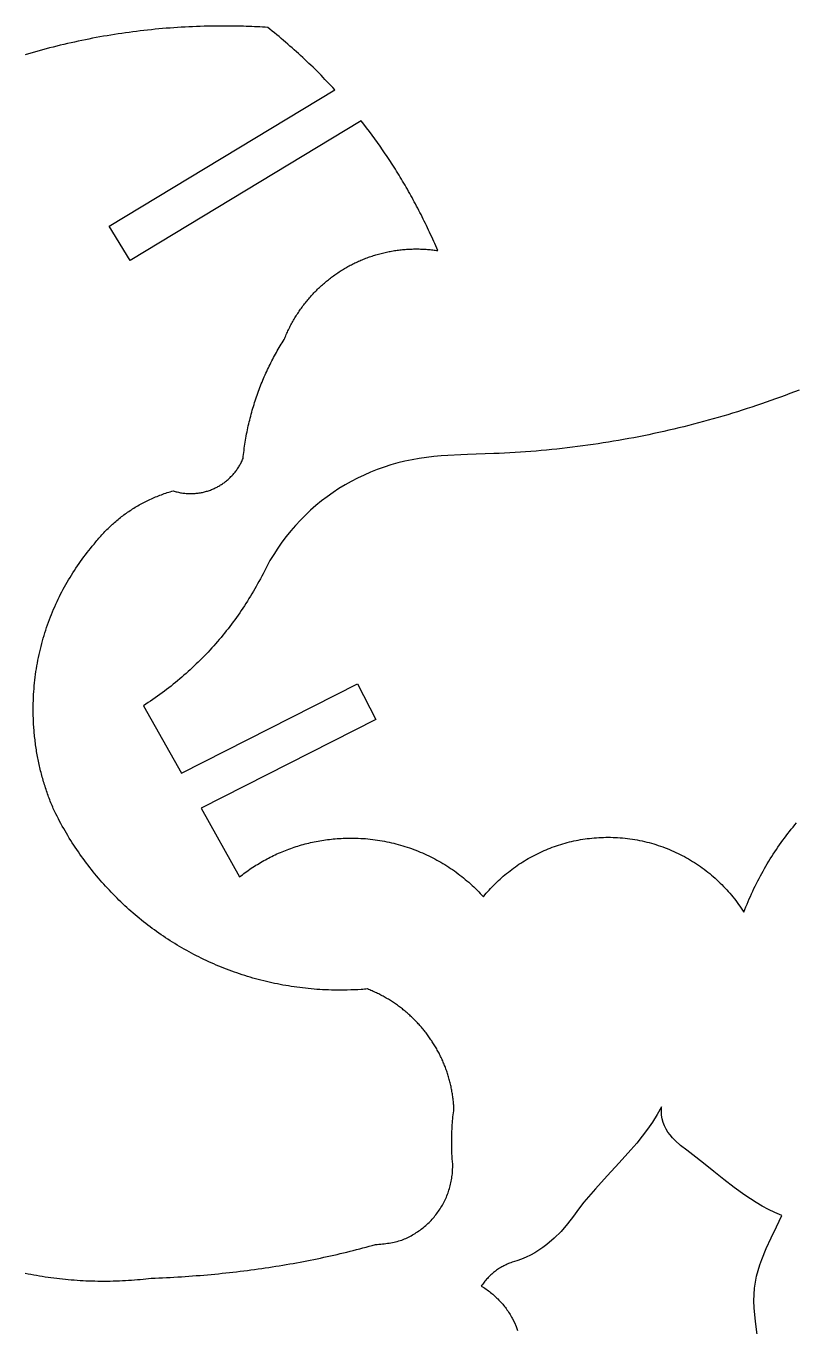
# Model space of a CAD drawing. Extents: x 205 to 567, y 321 to 897.
# Drawn here: x 307.2 to 366.1, y 683.7 to 783.2 of the extents above; entities that cross this region are included whole.
import ezdxf

# ---------------------------------------------------------------- set-up
doc = ezdxf.new("R2010")
doc.units = 0
doc.layers.add('Default_Layer', color=1, linetype='CONTINUOUS')

msp = doc.modelspace()

# ---------------------------------------------------------------- linework, layer by layer
at = {"layer": 'Default_Layer'}
for points in [[(307.176, 687.835), (307.391, 687.792), (307.606, 687.75), (307.823, 687.71), (308.04, 687.672), (308.257, 687.635), (308.475, 687.599), (308.694, 687.565), (308.914, 687.533), (309.134, 687.502), (309.354, 687.473), (309.576, 687.446), (309.797, 687.42), (310.02, 687.396), (310.242, 687.373), (310.466, 687.352), (310.69, 687.332), (310.914, 687.315), (311.139, 687.299), (311.365, 687.284), (311.591, 687.271), (311.817, 687.26), (312.044, 687.251), (312.271, 687.243), (312.499, 687.237), (312.727, 687.233), (312.956, 687.23), (313.185, 687.229), (313.424, 687.23), (313.663, 687.233), (313.901, 687.238), (314.138, 687.244), (314.374, 687.252), (314.608, 687.262), (314.84, 687.274), (315.071, 687.288), (315.299, 687.303), (315.525, 687.319), (315.748, 687.338), (315.968, 687.358), (316.185, 687.379), (316.398, 687.402), (316.608, 687.426), (316.815, 687.452), (317.104, 687.463), (317.394, 687.474), (317.682, 687.486), (317.971, 687.5), (318.258, 687.514), (318.546, 687.53), (318.832, 687.546), (319.119, 687.564), (319.404, 687.582), (319.689, 687.602), (319.974, 687.622), (320.258, 687.644), (320.541, 687.667), (320.824, 687.69), (321.107, 687.715), (321.388, 687.74), (321.669, 687.767), (321.949, 687.794), (322.229, 687.822), (322.508, 687.852), (322.787, 687.882), (323.064, 687.913), (323.341, 687.946), (323.617, 687.979), (323.893, 688.013), (324.168, 688.048), (324.442, 688.084), (324.715, 688.121), (324.988, 688.159), (325.26, 688.197), (325.531, 688.237), (325.801, 688.277), (326.07, 688.319), (326.339, 688.361), (326.607, 688.404), (326.874, 688.449), (327.14, 688.494), (327.405, 688.539), (327.669, 688.586), (327.933, 688.634), (328.195, 688.682), (328.457, 688.732), (328.718, 688.782), (328.978, 688.833), (329.237, 688.885), (329.494, 688.937), (329.751, 688.991), (330.007, 689.045), (330.263, 689.1), (330.517, 689.156), (330.77, 689.213), (331.022, 689.271), (331.273, 689.329), (331.523, 689.389), (331.771, 689.449), (332.019, 689.509), (332.266, 689.571), (332.512, 689.633), (332.756, 689.697), (333, 689.761), (333.242, 689.825), (333.483, 689.891), (333.723, 689.957), (333.962, 690.024), (334.099, 690.032), (334.234, 690.042), (334.368, 690.054), (334.501, 690.067), (334.632, 690.083), (334.762, 690.1), (334.891, 690.119), (335.018, 690.14), (335.144, 690.162), (335.267, 690.186), (335.389, 690.211), (335.51, 690.238), (335.628, 690.267), (335.744, 690.297), (335.858, 690.329), (335.971, 690.362), (336.078, 690.405), (336.184, 690.449), (336.29, 690.496), (336.394, 690.545), (336.497, 690.595), (336.599, 690.647), (336.7, 690.701), (336.8, 690.757), (336.898, 690.815), (336.995, 690.874), (337.091, 690.935), (337.186, 690.997), (337.28, 691.062), (337.372, 691.128), (337.463, 691.195), (337.552, 691.264), (337.641, 691.335), (337.727, 691.407), (337.813, 691.481), (337.897, 691.556), (337.98, 691.633), (338.061, 691.711), (338.14, 691.79), (338.218, 691.871), (338.295, 691.954), (338.37, 692.038), (338.444, 692.123), (338.516, 692.209), (338.586, 692.297), (338.655, 692.386), (338.722, 692.477), (338.787, 692.568), (338.851, 692.661), (338.913, 692.755), (338.973, 692.85), (339.031, 692.947), (339.088, 693.044), (339.143, 693.143), (339.196, 693.243), (339.248, 693.344), (339.297, 693.446), (339.345, 693.549), (339.39, 693.652), (339.434, 693.757), (339.476, 693.863), (339.516, 693.97), (339.554, 694.078), (339.59, 694.187), (339.624, 694.296), (339.656, 694.407), (339.685, 694.518), (339.713, 694.63), (339.739, 694.743), (339.762, 694.857), (339.784, 694.972), (339.803, 695.087), (339.82, 695.203), (339.835, 695.319), (339.847, 695.437), (339.858, 695.555), (339.866, 695.673), (339.871, 695.793), (339.875, 695.912), (339.876, 696.033), (339.876, 696.108), (339.874, 696.178), (339.857, 696.371), (339.841, 696.571), (339.828, 696.777), (339.816, 696.989), (339.807, 697.204), (339.801, 697.422), (339.797, 697.643), (339.796, 697.866), (339.797, 698.032), (339.799, 698.197), (339.802, 698.362), (339.807, 698.526), (339.814, 698.69), (339.822, 698.852), (339.831, 699.012), (339.841, 699.172), (339.853, 699.33), (339.866, 699.486), (339.881, 699.64), (339.896, 699.792), (339.913, 699.943), (339.931, 700.091), (339.95, 700.236), (339.97, 700.379), (339.965, 700.477), (339.959, 700.575), (339.953, 700.672), (339.945, 700.769), (339.936, 700.866), (339.927, 700.963), (339.916, 701.06), (339.905, 701.156), (339.893, 701.252), (339.88, 701.347), (339.866, 701.442), (339.852, 701.538), (339.836, 701.632), (339.82, 701.727), (339.803, 701.821), (339.784, 701.915), (339.766, 702.008), (339.746, 702.101), (339.725, 702.194), (339.704, 702.287), (339.682, 702.379), (339.659, 702.471), (339.635, 702.563), (339.61, 702.654), (339.584, 702.745), (339.558, 702.836), (339.531, 702.926), (339.503, 703.016), (339.475, 703.105), (339.445, 703.194), (339.415, 703.283), (339.384, 703.372), (339.352, 703.46), (339.319, 703.548), (339.286, 703.635), (339.252, 703.722), (339.217, 703.808), (339.181, 703.895), (339.145, 703.98), (339.108, 704.066), (339.07, 704.151), (339.031, 704.235), (338.992, 704.32), (338.952, 704.403), (338.911, 704.487), (338.869, 704.57), (338.827, 704.652), (338.784, 704.734), (338.74, 704.816), (338.696, 704.897), (338.651, 704.978), (338.605, 705.058), (338.558, 705.138), (338.511, 705.217), (338.463, 705.296), (338.415, 705.375), (338.365, 705.453), (338.315, 705.531), (338.265, 705.608), (338.213, 705.684), (338.161, 705.76), (338.109, 705.836), (338.055, 705.911), (338.001, 705.986), (337.947, 706.06), (337.892, 706.134), (337.836, 706.207), (337.779, 706.28), (337.722, 706.352), (337.664, 706.423), (337.605, 706.495), (337.546, 706.565), (337.487, 706.635), (337.426, 706.705), (337.365, 706.774), (337.304, 706.842), (337.242, 706.91), (337.179, 706.978), (337.115, 707.044), (337.051, 707.111), (336.987, 707.176), (336.922, 707.242), (336.856, 707.306), (336.79, 707.37), (336.723, 707.434), (336.655, 707.497), (336.587, 707.559), (336.519, 707.62), (336.449, 707.682), (336.38, 707.742), (336.309, 707.802), (336.239, 707.861), (336.167, 707.92), (336.095, 707.978), (336.023, 708.036), (335.95, 708.093), (335.876, 708.149), (335.802, 708.204), (335.728, 708.259), (335.653, 708.314), (335.577, 708.368), (335.501, 708.421), (335.425, 708.473), (335.347, 708.525), (335.27, 708.576), (335.192, 708.626), (335.113, 708.676), (335.034, 708.725), (334.954, 708.774), (334.874, 708.822), (334.794, 708.869), (334.713, 708.915), (334.631, 708.961), (334.549, 709.006), (334.467, 709.051), (334.384, 709.094), (334.301, 709.137), (334.217, 709.18), (334.133, 709.221), (334.048, 709.262), (333.963, 709.302), (333.878, 709.342), (333.792, 709.38), (333.706, 709.418), (333.619, 709.456), (333.532, 709.492), (333.444, 709.528), (333.356, 709.563), (333.237, 709.552), (333.116, 709.542), (332.992, 709.533), (332.867, 709.524), (332.611, 709.509), (332.348, 709.496), (332.081, 709.486), (331.809, 709.478), (331.535, 709.474), (331.397, 709.473), (331.258, 709.472), (331.035, 709.473), (330.812, 709.476), (330.589, 709.481), (330.367, 709.488), (330.145, 709.497), (329.924, 709.508), (329.703, 709.521), (329.483, 709.536), (329.263, 709.553), (329.044, 709.572), (328.826, 709.593), (328.608, 709.615), (328.391, 709.64), (328.174, 709.666), (327.958, 709.695), (327.742, 709.725), (327.527, 709.757), (327.313, 709.792), (327.099, 709.827), (326.886, 709.865), (326.673, 709.905), (326.462, 709.947), (326.25, 709.99), (326.04, 710.035), (325.83, 710.082), (325.621, 710.131), (325.413, 710.182), (325.205, 710.234), (324.998, 710.288), (324.792, 710.344), (324.586, 710.402), (324.381, 710.462), (324.177, 710.523), (323.974, 710.586), (323.771, 710.651), (323.569, 710.717), (323.368, 710.786), (323.168, 710.856), (322.968, 710.927), (322.77, 711.001), (322.572, 711.076), (322.375, 711.153), (322.178, 711.231), (321.983, 711.311), (321.789, 711.393), (321.595, 711.476), (321.402, 711.561), (321.21, 711.648), (321.019, 711.736), (320.829, 711.826), (320.639, 711.918), (320.451, 712.011), (320.263, 712.106), (320.077, 712.202), (319.891, 712.3), (319.706, 712.4), (319.523, 712.501), (319.34, 712.603), (319.158, 712.707), (318.977, 712.813), (318.797, 712.92), (318.618, 713.029), (318.44, 713.139), (318.263, 713.251), (318.087, 713.364), (317.912, 713.479), (317.739, 713.595), (317.566, 713.713), (317.394, 713.832), (317.223, 713.952), (317.054, 714.074), (316.885, 714.198), (316.717, 714.323), (316.551, 714.449), (316.386, 714.577), (316.221, 714.706), (316.058, 714.836), (315.896, 714.968), (315.735, 715.102), (315.576, 715.236), (315.417, 715.372), (315.26, 715.51), (315.103, 715.648), (314.948, 715.788), (314.794, 715.93), (314.642, 716.073), (314.49, 716.217), (314.34, 716.362), (314.191, 716.509), (314.043, 716.656), (313.896, 716.806), (313.751, 716.956), (313.606, 717.108), (313.464, 717.261), (313.322, 717.415), (313.182, 717.571), (313.042, 717.727), (312.905, 717.885), (312.768, 718.044), (312.633, 718.205), (312.499, 718.366), (312.366, 718.529), (312.235, 718.693), (312.105, 718.858), (311.977, 719.024), (311.85, 719.192), (311.724, 719.36), (311.599, 719.53), (311.476, 719.701), (311.355, 719.873), (311.234, 720.046), (311.115, 720.22), (310.998, 720.396), (310.882, 720.572), (310.767, 720.75), (310.654, 720.928), (310.543, 721.108), (310.432, 721.288), (310.324, 721.47), (310.216, 721.653), (310.11, 721.837), (310.006, 722.022), (309.903, 722.208), (309.802, 722.394), (309.702, 722.582), (309.604, 722.771), (309.507, 722.961), (309.412, 723.152), (309.364, 723.26), (309.317, 723.368), (309.27, 723.477), (309.224, 723.587), (309.178, 723.697), (309.133, 723.808), (309.089, 723.919), (309.046, 724.031), (309.003, 724.143), (308.961, 724.255), (308.919, 724.369), (308.878, 724.482), (308.838, 724.597), (308.798, 724.711), (308.76, 724.827), (308.722, 724.942), (308.684, 725.059), (308.647, 725.175), (308.611, 725.292), (308.576, 725.41), (308.541, 725.528), (308.507, 725.646), (308.474, 725.765), (308.442, 725.885), (308.41, 726.004), (308.379, 726.125), (308.349, 726.245), (308.319, 726.366), (308.29, 726.488), (308.262, 726.609), (308.235, 726.732), (308.208, 726.854), (308.183, 726.977), (308.158, 727.101), (308.133, 727.224), (308.11, 727.349), (308.087, 727.473), (308.065, 727.598), (308.044, 727.723), (308.024, 727.849), (308.004, 727.974), (307.985, 728.101), (307.967, 728.227), (307.95, 728.354), (307.933, 728.481), (307.918, 728.609), (307.903, 728.737), (307.889, 728.865), (307.876, 728.993), (307.863, 729.122), (307.852, 729.251), (307.841, 729.38), (307.831, 729.509), (307.822, 729.639), (307.814, 729.769), (307.807, 729.9), (307.8, 730.03), (307.795, 730.161), (307.79, 730.292), (307.786, 730.423), (307.783, 730.555), (307.781, 730.686), (307.779, 730.818), (307.779, 730.951), (307.78, 731.177), (307.784, 731.402), (307.79, 731.627), (307.799, 731.851), (307.811, 732.075), (307.825, 732.298), (307.841, 732.52), (307.86, 732.742), (307.882, 732.962), (307.906, 733.183), (307.932, 733.402), (307.961, 733.62), (307.992, 733.838), (308.025, 734.055), (308.061, 734.271), (308.1, 734.487), (308.14, 734.701), (308.183, 734.915), (308.228, 735.128), (308.276, 735.34), (308.326, 735.551), (308.378, 735.761), (308.433, 735.97), (308.489, 736.178), (308.548, 736.386), (308.609, 736.592), (308.673, 736.797), (308.738, 737.002), (308.806, 737.205), (308.876, 737.408), (308.948, 737.609), (309.022, 737.809), (309.098, 738.008), (309.177, 738.206), (309.257, 738.403), (309.34, 738.599), (309.424, 738.794), (309.511, 738.988), (309.6, 739.18), (309.691, 739.372), (309.783, 739.562), (309.878, 739.751), (309.975, 739.938), (310.073, 740.125), (310.174, 740.31), (310.277, 740.494), (310.381, 740.677), (310.487, 740.858), (310.596, 741.038), (310.706, 741.217), (310.818, 741.395), (310.932, 741.571), (311.047, 741.746), (311.165, 741.919), (311.284, 742.091), (311.405, 742.262), (311.528, 742.431), (311.653, 742.599), (311.779, 742.765), (311.907, 742.93), (312.037, 743.093), (312.169, 743.255), (312.302, 743.416), (312.437, 743.575), (312.508, 743.666), (312.579, 743.756), (312.652, 743.845), (312.725, 743.934), (312.799, 744.022), (312.874, 744.109), (312.95, 744.195), (313.026, 744.281), (313.104, 744.366), (313.182, 744.449), (313.261, 744.533), (313.341, 744.615), (313.421, 744.697), (313.503, 744.777), (313.585, 744.857), (313.668, 744.936), (313.752, 745.014), (313.836, 745.092), (313.922, 745.168), (314.008, 745.244), (314.095, 745.319), (314.182, 745.393), (314.271, 745.466), (314.36, 745.538), (314.45, 745.61), (314.54, 745.68), (314.631, 745.75), (314.724, 745.819), (314.816, 745.886), (314.91, 745.953), (315.004, 746.019), (315.099, 746.084), (315.195, 746.149), (315.291, 746.212), (315.388, 746.274), (315.486, 746.335), (315.585, 746.396), (315.684, 746.455), (315.784, 746.514), (315.885, 746.572), (315.986, 746.628), (316.088, 746.684), (316.19, 746.739), (316.294, 746.792), (316.398, 746.845), (316.502, 746.897), (316.608, 746.948), (316.714, 746.997), (316.82, 747.046), (316.928, 747.094), (317.035, 747.141), (317.144, 747.186), (317.253, 747.231), (317.363, 747.275), (317.473, 747.317), (317.584, 747.359), (317.696, 747.399), (317.808, 747.439), (317.921, 747.477), (318.035, 747.515), (318.149, 747.551), (318.264, 747.586), (318.379, 747.62), (318.495, 747.653), (318.57, 747.629), (318.647, 747.606), (318.725, 747.585), (318.804, 747.565), (318.884, 747.546), (318.965, 747.529), (319.048, 747.513), (319.131, 747.499), (319.215, 747.487), (319.301, 747.476), (319.387, 747.466), (319.473, 747.458), (319.561, 747.452), (319.648, 747.448), (319.737, 747.445), (319.826, 747.444), (319.91, 747.445), (319.993, 747.448), (320.077, 747.451), (320.159, 747.457), (320.242, 747.464), (320.323, 747.473), (320.405, 747.483), (320.486, 747.494), (320.566, 747.507), (320.646, 747.522), (320.725, 747.538), (320.804, 747.555), (320.883, 747.574), (320.96, 747.594), (321.038, 747.616), (321.114, 747.639), (321.19, 747.663), (321.266, 747.689), (321.341, 747.716), (321.415, 747.745), (321.488, 747.775), (321.561, 747.806), (321.633, 747.838), (321.705, 747.872), (321.776, 747.907), (321.846, 747.943), (321.915, 747.981), (321.983, 748.019), (322.051, 748.059), (322.118, 748.1), (322.185, 748.142), (322.25, 748.186), (322.315, 748.23), (322.378, 748.276), (322.441, 748.323), (322.503, 748.371), (322.564, 748.42), (322.625, 748.47), (322.684, 748.522), (322.743, 748.574), (322.8, 748.627), (322.857, 748.682), (322.912, 748.737), (322.967, 748.794), (323.02, 748.851), (323.073, 748.909), (323.125, 748.969), (323.175, 749.029), (323.225, 749.09), (323.273, 749.153), (323.321, 749.216), (323.367, 749.28), (323.412, 749.344), (323.456, 749.41), (323.499, 749.477), (323.541, 749.544), (323.582, 749.613), (323.621, 749.682), (323.66, 749.752), (323.697, 749.822), (323.733, 749.894), (323.767, 749.966), (323.801, 750.039), (323.833, 750.113), (323.85, 750.273), (323.868, 750.432), (323.887, 750.591), (323.908, 750.75), (323.929, 750.908), (323.952, 751.066), (323.975, 751.223), (324, 751.38), (324.026, 751.536), (324.053, 751.691), (324.081, 751.846), (324.11, 752.001), (324.14, 752.155), (324.171, 752.309), (324.204, 752.462), (324.237, 752.614), (324.272, 752.766), (324.307, 752.917), (324.344, 753.068), (324.381, 753.219), (324.42, 753.368), (324.46, 753.517), (324.5, 753.666), (324.542, 753.814), (324.585, 753.962), (324.628, 754.109), (324.673, 754.255), (324.719, 754.401), (324.766, 754.546), (324.813, 754.69), (324.862, 754.834), (324.912, 754.978), (324.962, 755.12), (325.014, 755.263), (325.067, 755.404), (325.12, 755.545), (325.175, 755.685), (325.23, 755.825), (325.286, 755.964), (325.344, 756.103), (325.402, 756.24), (325.461, 756.378), (325.521, 756.514), (325.582, 756.65), (325.644, 756.785), (325.707, 756.92), (325.77, 757.054), (325.835, 757.187), (325.9, 757.319), (325.967, 757.451), (326.034, 757.582), (326.102, 757.713), (326.171, 757.843), (326.241, 757.972), (326.312, 758.1), (326.383, 758.228), (326.456, 758.355), (326.529, 758.481), (326.603, 758.607), (326.678, 758.732), (326.753, 758.856), (326.83, 758.979), (326.907, 759.102), (326.985, 759.224), (327.024, 759.319), (327.063, 759.415), (327.103, 759.509), (327.143, 759.603), (327.185, 759.697), (327.227, 759.79), (327.271, 759.883), (327.315, 759.975), (327.359, 760.067), (327.405, 760.158), (327.451, 760.249), (327.499, 760.339), (327.547, 760.429), (327.595, 760.518), (327.645, 760.606), (327.695, 760.694), (327.746, 760.782), (327.798, 760.869), (327.851, 760.956), (327.904, 761.042), (327.958, 761.127), (328.013, 761.212), (328.069, 761.296), (328.125, 761.38), (328.182, 761.463), (328.24, 761.546), (328.299, 761.628), (328.358, 761.709), (328.418, 761.79), (328.478, 761.871), (328.54, 761.95), (328.602, 762.029), (328.665, 762.108), (328.728, 762.186), (328.792, 762.263), (328.857, 762.34), (328.922, 762.416), (328.988, 762.491), (329.055, 762.566), (329.123, 762.64), (329.191, 762.714), (329.26, 762.787), (329.329, 762.859), (329.399, 762.93), (329.47, 763.001), (329.541, 763.072), (329.613, 763.141), (329.685, 763.21), (329.759, 763.278), (329.832, 763.346), (329.907, 763.413), (329.982, 763.479), (330.057, 763.544), (330.134, 763.609), (330.21, 763.673), (330.288, 763.737), (330.366, 763.799), (330.444, 763.861), (330.523, 763.923), (330.603, 763.983), (330.683, 764.043), (330.764, 764.102), (330.845, 764.16), (330.927, 764.218), (331.01, 764.275), (331.093, 764.331), (331.176, 764.386), (331.26, 764.441), (331.345, 764.494), (331.43, 764.547), (331.515, 764.6), (331.601, 764.651), (331.688, 764.702), (331.775, 764.752), (331.863, 764.801), (331.951, 764.849), (332.039, 764.896), (332.128, 764.943), (332.218, 764.989), (332.308, 765.034), (332.398, 765.078), (332.489, 765.122), (332.581, 765.164), (332.673, 765.206), (332.765, 765.247), (332.858, 765.287), (332.951, 765.326), (333.044, 765.365), (333.138, 765.402), (333.233, 765.439), (333.328, 765.474), (333.423, 765.509), (333.519, 765.543), (333.615, 765.577), (333.712, 765.609), (333.808, 765.64), (333.906, 765.671), (334.003, 765.7), (334.102, 765.729), (334.2, 765.757), (334.299, 765.784), (334.398, 765.809), (334.498, 765.835), (334.598, 765.859), (334.698, 765.882), (334.798, 765.904), (334.899, 765.925), (335.001, 765.946), (335.102, 765.965), (335.204, 765.983), (335.307, 766.001), (335.409, 766.018), (335.512, 766.033), (335.616, 766.048), (335.719, 766.061), (335.823, 766.074), (335.927, 766.086), (336.032, 766.096), (336.137, 766.106), (336.242, 766.115), (336.347, 766.122), (336.453, 766.129), (336.558, 766.135), (336.665, 766.139), (336.771, 766.143), (336.878, 766.145), (336.985, 766.147), (337.092, 766.147), (337.2, 766.147), (337.308, 766.145), (337.415, 766.143), (337.522, 766.139), (337.628, 766.135), (337.734, 766.129), (337.839, 766.122), (337.943, 766.115), (338.045, 766.106), (338.147, 766.097), (338.248, 766.087), (338.347, 766.076), (338.445, 766.064), (338.541, 766.051), (338.636, 766.037), (338.729, 766.023), (338.653, 766.2), (338.576, 766.377), (338.499, 766.553), (338.422, 766.728), (338.344, 766.902), (338.265, 767.075), (338.186, 767.248), (338.106, 767.42), (338.026, 767.592), (337.945, 767.762), (337.864, 767.932), (337.782, 768.101), (337.7, 768.269), (337.617, 768.437), (337.534, 768.604), (337.451, 768.77), (337.366, 768.936), (337.282, 769.1), (337.196, 769.264), (337.111, 769.428), (337.025, 769.59), (336.938, 769.752), (336.851, 769.913), (336.763, 770.074), (336.675, 770.234), (336.586, 770.393), (336.497, 770.551), (336.408, 770.709), (336.318, 770.866), (336.227, 771.022), (336.136, 771.178), (336.045, 771.333), (335.953, 771.487), (335.86, 771.641), (335.767, 771.794), (335.674, 771.946), (335.58, 772.097), (335.485, 772.248), (335.39, 772.399), (335.295, 772.548), (335.199, 772.697), (335.103, 772.846), (335.006, 772.993), (334.909, 773.14), (334.811, 773.287), (334.713, 773.432), (334.614, 773.577), (334.515, 773.722), (334.315, 774.009), (334.113, 774.293), (333.91, 774.575), (333.704, 774.855), (333.497, 775.132), (333.288, 775.407), (333.077, 775.679), (332.864, 775.949), (315.187, 765.273), (315.187, 765.273), (313.599, 767.903), (330.848, 778.32), (330.701, 778.481), (330.552, 778.64), (330.403, 778.799), (330.254, 778.956), (330.103, 779.113), (329.952, 779.269), (329.801, 779.425), (329.648, 779.579), (329.495, 779.733), (329.341, 779.885), (329.186, 780.038), (329.031, 780.189), (328.874, 780.34), (328.717, 780.489), (328.559, 780.639), (328.4, 780.787), (328.24, 780.935), (328.079, 781.082), (327.917, 781.229), (327.754, 781.375), (327.591, 781.52), (327.426, 781.665), (327.26, 781.809), (327.093, 781.953), (326.925, 782.096), (326.757, 782.239), (326.587, 782.381), (326.415, 782.522), (326.243, 782.663), (326.07, 782.804), (325.895, 782.944), (325.72, 783.084), (325.526, 783.097), (325.329, 783.109), (325.129, 783.12), (324.925, 783.131), (324.718, 783.141), (324.508, 783.15), (324.296, 783.158), (324.081, 783.166), (323.864, 783.172), (323.645, 783.178), (323.425, 783.183), (323.203, 783.187), (322.98, 783.19), (322.757, 783.192), (322.532, 783.194), (322.307, 783.194), (322.015, 783.194), (321.723, 783.191), (321.431, 783.187), (321.14, 783.182), (320.849, 783.175), (320.558, 783.166), (320.268, 783.156), (319.978, 783.144), (319.689, 783.131), (319.4, 783.116), (319.112, 783.099), (318.824, 783.081), (318.536, 783.062), (318.249, 783.041), (317.962, 783.018), (317.675, 782.994), (317.39, 782.969), (317.104, 782.942), (316.819, 782.913), (316.534, 782.883), (316.25, 782.851), (315.967, 782.818), (315.684, 782.784), (315.401, 782.748), (315.119, 782.71), (314.837, 782.671), (314.556, 782.63), (314.275, 782.589), (313.994, 782.545), (313.715, 782.5), (313.435, 782.454), (313.157, 782.406), (312.878, 782.357), (312.601, 782.306), (312.323, 782.254), (312.047, 782.2), (311.77, 782.145), (311.495, 782.089), (311.22, 782.031), (310.945, 781.972), (310.671, 781.911), (310.397, 781.849), (310.124, 781.785), (309.852, 781.721), (309.58, 781.654), (309.309, 781.587), (309.038, 781.517), (308.768, 781.447), (308.499, 781.375), (308.23, 781.302), (307.961, 781.227), (307.694, 781.151), (307.426, 781.074), (307.16, 780.995)], [(366.375, 755.361), (366.018, 755.223), (365.659, 755.086), (365.3, 754.95), (364.94, 754.817), (364.579, 754.686), (364.218, 754.556), (363.855, 754.429), (363.491, 754.303), (363.126, 754.179), (362.761, 754.057), (362.394, 753.937), (362.027, 753.819), (361.658, 753.703), (361.289, 753.589), (360.919, 753.476), (360.548, 753.366), (360.176, 753.257), (359.803, 753.151), (359.43, 753.046), (359.055, 752.944), (358.68, 752.843), (358.304, 752.744), (357.927, 752.648), (357.549, 752.553), (357.17, 752.46), (356.791, 752.37), (356.41, 752.281), (356.029, 752.194), (355.647, 752.11), (355.264, 752.027), (354.881, 751.946), (354.497, 751.868), (354.111, 751.791), (353.725, 751.717), (353.339, 751.644), (352.951, 751.574), (352.563, 751.506), (352.174, 751.439), (351.784, 751.375), (351.394, 751.313), (351.002, 751.253), (350.611, 751.195), (350.218, 751.139), (349.824, 751.086), (349.43, 751.034), (349.035, 750.985), (348.64, 750.937), (348.244, 750.892), (347.847, 750.849), (347.449, 750.808), (347.051, 750.77), (346.652, 750.733), (346.252, 750.699), (345.852, 750.666), (345.451, 750.636), (345.049, 750.608), (344.647, 750.583), (344.244, 750.559), (343.84, 750.538), (343.436, 750.519), (343.031, 750.502), (341.003, 750.425), (338.992, 750.319), (338.427, 750.275), (337.867, 750.213), (337.311, 750.132), (336.761, 750.034), (336.217, 749.918), (335.678, 749.784), (335.146, 749.632), (334.621, 749.464), (334.104, 749.278), (333.594, 749.076), (333.092, 748.857), (332.598, 748.622), (332.114, 748.37), (331.638, 748.103), (331.173, 747.82), (330.717, 747.521), (330.272, 747.207), (329.838, 746.878), (329.415, 746.533), (329.004, 746.174), (328.604, 745.801), (328.218, 745.413), (327.844, 745.011), (327.483, 744.595), (327.136, 744.166), (326.803, 743.723), (326.484, 743.266), (326.18, 742.797), (325.892, 742.314), (325.619, 741.819), (325.362, 741.312), (325.261, 741.117), (325.158, 740.923), (325.054, 740.73), (324.949, 740.538), (324.842, 740.347), (324.734, 740.158), (324.624, 739.97), (324.513, 739.782), (324.401, 739.596), (324.287, 739.411), (324.172, 739.228), (324.056, 739.045), (323.938, 738.864), (323.819, 738.683), (323.698, 738.504), (323.576, 738.326), (323.453, 738.149), (323.329, 737.974), (323.203, 737.799), (323.075, 737.626), (322.947, 737.454), (322.817, 737.283), (322.686, 737.113), (322.553, 736.945), (322.419, 736.778), (322.284, 736.612), (322.148, 736.447), (322.01, 736.283), (321.871, 736.121), (321.73, 735.959), (321.589, 735.799), (321.446, 735.64), (321.302, 735.483), (321.156, 735.326), (321.009, 735.171), (320.861, 735.017), (320.712, 734.865), (320.561, 734.713), (320.409, 734.563), (320.256, 734.414), (320.102, 734.266), (319.946, 734.12), (319.79, 733.975), (319.632, 733.831), (319.472, 733.688), (319.312, 733.547), (319.15, 733.407), (318.987, 733.268), (318.823, 733.13), (318.657, 732.994), (318.491, 732.859), (318.323, 732.725), (318.154, 732.593), (317.984, 732.461), (317.813, 732.332), (317.64, 732.203), (317.466, 732.076), (317.291, 731.95), (317.115, 731.825), (316.938, 731.702), (316.759, 731.58), (316.58, 731.459), (316.399, 731.34), (316.217, 731.222), (319.115, 726.06), (332.596, 732.905), (333.987, 730.165), (320.62, 723.379), (323.566, 718.132), (323.675, 718.218), (323.785, 718.303), (323.896, 718.388), (324.008, 718.47), (324.12, 718.552), (324.234, 718.633), (324.349, 718.713), (324.464, 718.791), (324.581, 718.869), (324.698, 718.945), (324.816, 719.02), (324.935, 719.094), (325.055, 719.166), (325.176, 719.238), (325.297, 719.308), (325.42, 719.377), (325.543, 719.445), (325.667, 719.512), (325.791, 719.577), (325.917, 719.641), (326.043, 719.704), (326.171, 719.766), (326.298, 719.826), (326.427, 719.885), (326.556, 719.943), (326.687, 720), (326.817, 720.055), (326.949, 720.109), (327.081, 720.162), (327.214, 720.213), (327.348, 720.263), (327.482, 720.311), (327.617, 720.359), (327.753, 720.405), (327.889, 720.449), (328.026, 720.492), (328.164, 720.534), (328.302, 720.574), (328.441, 720.613), (328.58, 720.651), (328.72, 720.687), (328.861, 720.721), (329.002, 720.755), (329.144, 720.786), (329.286, 720.817), (329.429, 720.845), (329.573, 720.873), (329.717, 720.899), (329.861, 720.923), (330.006, 720.946), (330.152, 720.967), (330.298, 720.987), (330.444, 721.005), (330.591, 721.022), (330.739, 721.037), (330.887, 721.051), (331.035, 721.063), (331.184, 721.073), (331.334, 721.082), (331.483, 721.089), (331.633, 721.095), (331.784, 721.099), (331.935, 721.102), (332.086, 721.102), (332.274, 721.101), (332.461, 721.097), (332.648, 721.091), (332.834, 721.082), (333.019, 721.071), (333.203, 721.058), (333.387, 721.041), (333.571, 721.023), (333.753, 721.002), (333.935, 720.979), (334.116, 720.953), (334.296, 720.925), (334.475, 720.895), (334.654, 720.862), (334.832, 720.827), (335.009, 720.79), (335.185, 720.75), (335.361, 720.709), (335.535, 720.665), (335.709, 720.618), (335.881, 720.57), (336.053, 720.519), (336.224, 720.467), (336.394, 720.412), (336.562, 720.354), (336.73, 720.295), (336.897, 720.234), (337.063, 720.17), (337.228, 720.105), (337.392, 720.037), (337.554, 719.967), (337.716, 719.896), (337.877, 719.822), (338.036, 719.746), (338.194, 719.669), (338.352, 719.589), (338.508, 719.507), (338.662, 719.424), (338.816, 719.338), (338.968, 719.251), (339.12, 719.161), (339.27, 719.07), (339.418, 718.977), (339.566, 718.882), (339.712, 718.785), (339.857, 718.687), (340, 718.586), (340.143, 718.484), (340.283, 718.38), (340.423, 718.275), (340.561, 718.167), (340.698, 718.058), (340.833, 717.947), (340.967, 717.835), (341.1, 717.721), (341.231, 717.605), (341.36, 717.487), (341.488, 717.368), (341.615, 717.248), (341.74, 717.125), (341.863, 717.001), (341.985, 716.876), (342.105, 716.749), (342.224, 716.62), (342.331, 716.75), (342.44, 716.878), (342.551, 717.005), (342.663, 717.13), (342.777, 717.253), (342.893, 717.375), (343.01, 717.495), (343.128, 717.614), (343.249, 717.731), (343.371, 717.846), (343.494, 717.96), (343.619, 718.072), (343.745, 718.182), (343.873, 718.291), (344.002, 718.398), (344.133, 718.503), (344.265, 718.606), (344.398, 718.708), (344.533, 718.808), (344.669, 718.906), (344.807, 719.002), (344.946, 719.096), (345.086, 719.189), (345.228, 719.279), (345.371, 719.368), (345.515, 719.454), (345.66, 719.539), (345.807, 719.622), (345.955, 719.703), (346.104, 719.782), (346.254, 719.859), (346.405, 719.934), (346.558, 720.006), (346.712, 720.077), (346.866, 720.146), (347.022, 720.213), (347.179, 720.277), (347.337, 720.339), (347.496, 720.4), (347.657, 720.458), (347.818, 720.514), (347.98, 720.567), (348.143, 720.619), (348.307, 720.668), (348.472, 720.715), (348.638, 720.76), (348.805, 720.803), (348.972, 720.843), (349.141, 720.881), (349.31, 720.917), (349.481, 720.95), (349.652, 720.981), (349.824, 721.009), (349.996, 721.035), (350.17, 721.059), (350.344, 721.08), (350.519, 721.099), (350.695, 721.116), (350.871, 721.13), (351.048, 721.141), (351.226, 721.15), (351.405, 721.156), (351.584, 721.16), (351.763, 721.162), (351.955, 721.16), (352.143, 721.156), (352.324, 721.149), (352.494, 721.14), (352.684, 721.127), (352.873, 721.111), (353.062, 721.092), (353.25, 721.071), (353.437, 721.046), (353.623, 721.019), (353.808, 720.989), (353.992, 720.957), (354.175, 720.922), (354.357, 720.884), (354.538, 720.843), (354.718, 720.8), (354.896, 720.754), (355.074, 720.706), (355.251, 720.655), (355.427, 720.602), (355.601, 720.546), (355.775, 720.487), (355.947, 720.426), (356.118, 720.363), (356.287, 720.297), (356.456, 720.229), (356.623, 720.158), (356.789, 720.085), (356.954, 720.01), (357.117, 719.932), (357.279, 719.852), (357.44, 719.769), (357.599, 719.685), (357.757, 719.598), (357.913, 719.508), (358.068, 719.417), (358.222, 719.323), (358.374, 719.227), (358.525, 719.129), (358.674, 719.029), (358.822, 718.927), (358.968, 718.822), (359.112, 718.716), (359.255, 718.607), (359.396, 718.497), (359.536, 718.384), (359.674, 718.269), (359.81, 718.153), (359.945, 718.034), (360.078, 717.914), (360.209, 717.791), (360.338, 717.667), (360.466, 717.541), (360.592, 717.412), (360.716, 717.282), (360.838, 717.151), (360.958, 717.017), (361.077, 716.882), (361.193, 716.745), (361.308, 716.606), (361.421, 716.465), (361.532, 716.323), (361.641, 716.179), (361.747, 716.033), (361.852, 715.886), (361.955, 715.737), (362.056, 715.586), (362.155, 715.434), (362.233, 715.639), (362.313, 715.842), (362.395, 716.044), (362.479, 716.246), (362.565, 716.446), (362.652, 716.646), (362.741, 716.844), (362.832, 717.042), (362.925, 717.238), (363.019, 717.433), (363.115, 717.628), (363.213, 717.821), (363.313, 718.013), (363.414, 718.204), (363.517, 718.394), (363.622, 718.582), (363.728, 718.77), (363.836, 718.956), (363.945, 719.142), (364.057, 719.326), (364.169, 719.509), (364.284, 719.691), (364.4, 719.872), (364.518, 720.051), (364.637, 720.229), (364.758, 720.406), (364.88, 720.582), (365.004, 720.757), (365.13, 720.93), (365.257, 721.102), (365.385, 721.273), (365.515, 721.443), (365.647, 721.611), (365.78, 721.778), (365.914, 721.944), (366.05, 722.108), (366.188, 722.271)], [(363.17, 683.144), (363.032, 684.132), (362.935, 685.19), (362.915, 685.71), (362.926, 686.208), (362.966, 686.688), (363.033, 687.152), (363.124, 687.601), (363.237, 688.038), (363.369, 688.466), (363.519, 688.886), (363.859, 689.711), (364.24, 690.533), (364.64, 691.367), (365.042, 692.233), (364.521, 692.466), (364.023, 692.711), (363.547, 692.967), (363.09, 693.233), (362.223, 693.791), (361.406, 694.379), (360.618, 694.989), (359.842, 695.613), (359.059, 696.246), (358.249, 696.878), (357.774, 697.239), (357.312, 697.606), (356.883, 697.99), (356.686, 698.191), (356.504, 698.401), (356.339, 698.621), (356.194, 698.852), (356.07, 699.095), (355.971, 699.353), (355.898, 699.626), (355.853, 699.916), (355.839, 700.224), (355.859, 700.553), (355.524, 699.962), (355.163, 699.391), (354.778, 698.84), (354.372, 698.304), (353.95, 697.781), (353.513, 697.27), (352.612, 696.269), (351.694, 695.281), (350.788, 694.287), (349.919, 693.266), (349.506, 692.739), (349.113, 692.198), (348.666, 691.6), (348.177, 691.031), (347.649, 690.501), (347.08, 690.016), (346.781, 689.793), (346.472, 689.583), (346.153, 689.388), (345.824, 689.209), (345.486, 689.047), (345.138, 688.902), (344.781, 688.775), (344.413, 688.668), (344.413, 688.668), (344.322, 688.635), (344.231, 688.599), (344.142, 688.563), (344.053, 688.524), (343.966, 688.484), (343.88, 688.443), (343.795, 688.4), (343.711, 688.355), (343.628, 688.309), (343.546, 688.261), (343.465, 688.211), (343.386, 688.16), (343.307, 688.108), (343.23, 688.054), (343.154, 687.999), (343.08, 687.942), (343.006, 687.883), (342.934, 687.824), (342.863, 687.763), (342.793, 687.7), (342.725, 687.636), (342.657, 687.571), (342.592, 687.505), (342.527, 687.437), (342.464, 687.367), (342.402, 687.297), (342.341, 687.225), (342.282, 687.152), (342.224, 687.078), (342.168, 687.002), (342.113, 686.926), (342.059, 686.848), (342.153, 686.792), (342.246, 686.734), (342.337, 686.675), (342.428, 686.615), (342.517, 686.553), (342.605, 686.49), (342.691, 686.425), (342.777, 686.359), (342.861, 686.292), (342.944, 686.223), (343.025, 686.153), (343.105, 686.081), (343.184, 686.009), (343.262, 685.934), (343.338, 685.859), (343.414, 685.782), (343.487, 685.704), (343.56, 685.625), (343.631, 685.544), (343.7, 685.462), (343.769, 685.379), (343.835, 685.295), (343.901, 685.209), (343.965, 685.122), (344.028, 685.034), (344.089, 684.944), (344.149, 684.854), (344.207, 684.762), (344.264, 684.669), (344.32, 684.574), (344.374, 684.479), (344.426, 684.382), (344.601, 684.069), (344.736, 683.755), (344.836, 683.438)]]:
    msp.add_lwpolyline(points, dxfattribs=at)

doc.saveas('drawing.dxf')
